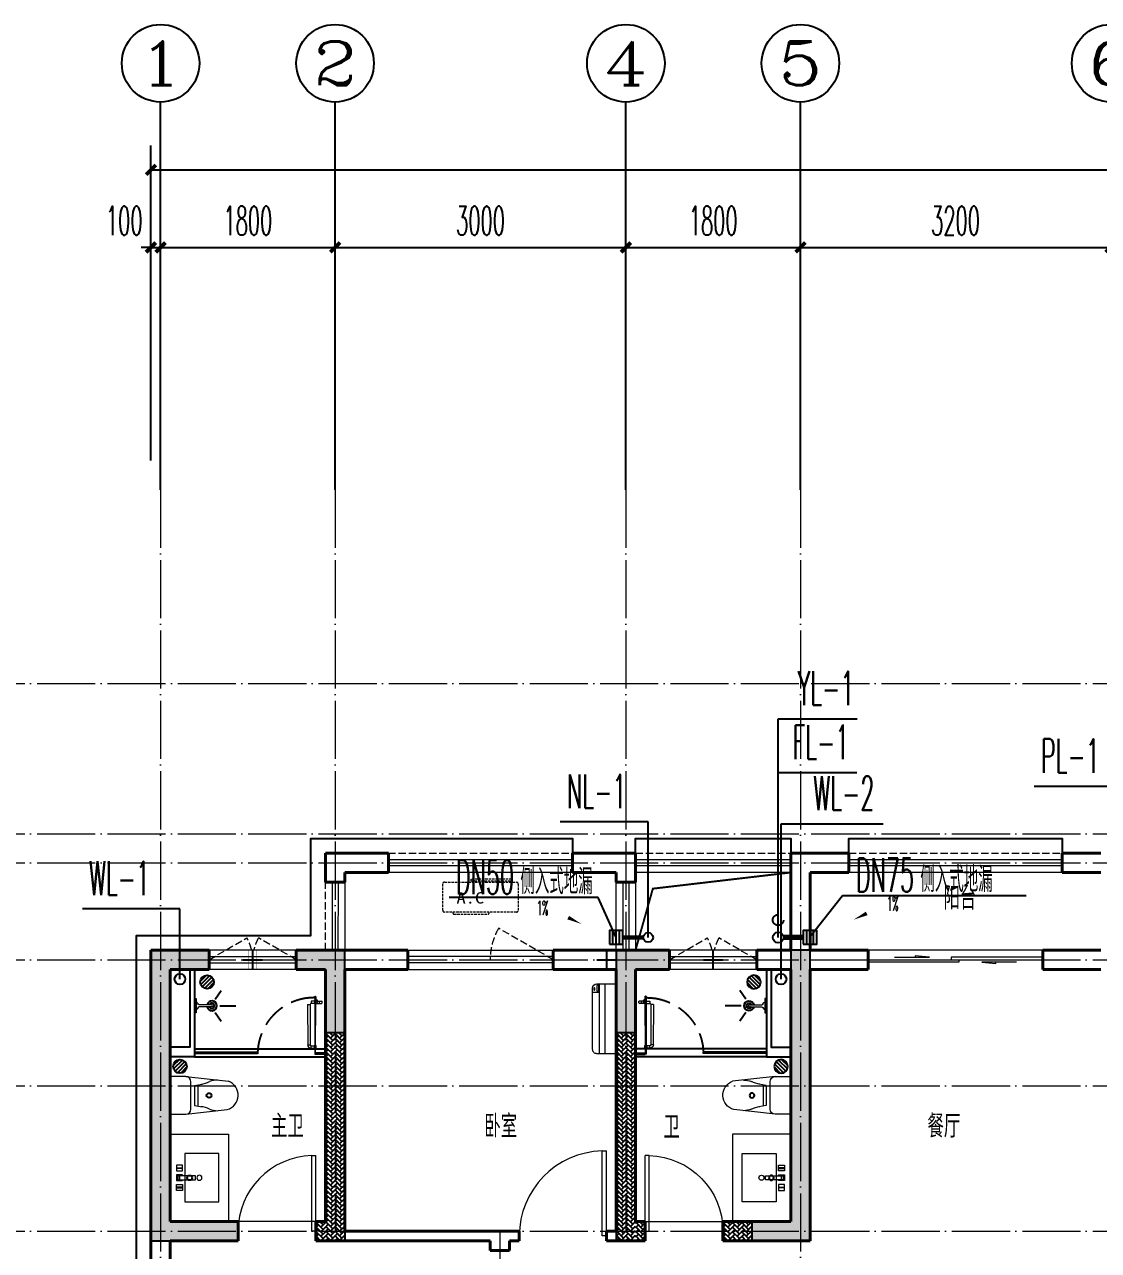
# Model space of a CAD drawing. Extents: x 27938 to 650306, y -92720 to 1524912.
# Drawn here: x 270713 to 281791, y 370524 to 383174 of the extents above; entities that cross this region are included whole.
import ezdxf
from ezdxf.enums import TextEntityAlignment as Align

# ---------------------------------------------------------------- set-up
doc = ezdxf.new("R2010")
doc.units = 0
doc.header["$LTSCALE"] = 1000
doc.header["$MEASUREMENT"] = 0
doc.linetypes.add('DASH', pattern=[0.35, 0.25, -0.1])
doc.linetypes.add('DOTE', pattern=[2.42, 2, -0.2, 0.02, -0.2])
for name, color, linetype in [('AXIS', 3, 'Continuous'), ('AXIS_TEXT', 4, 'Continuous'), ('COLUMN', 9, 'Continuous'), ('DIM_凝结', 3, 'Continuous'), ('DIM_废水', 3, 'Continuous'), ('DIM_污水', 3, 'Continuous'), ('DIM_雨水', 3, 'Continuous'), ('DIM_餐饮排水', 3, 'Continuous'), ('EQUIP_地漏', 7, 'Continuous'), ('EQUIP_污水', 7, 'Continuous'), ('IP-bath&kitchen-JOHNSON', 4, 'Continuous'), ('P-bath&kitchen-JOHNSON', 4, 'Continuous'), ('PIPE-凝结', 150, 'N'), ('PIPE-废水', 31, 'F'), ('PUB_TEXT', 4, 'Continuous'), ('TWT_LEAD', 3, 'Continuous'), ('VPIPE-凝结', 150, 'Continuous'), ('VPIPE-废水', 31, 'Continuous'), ('VPIPE-污水', 2, 'W'), ('VPIPE-雨水', 4, 'DASH'), ('保温', 6, 'Continuous'), ('机电标识类', 1, 'Continuous'), ('看线', 251, 'Continuous')]:
    doc.layers.add(name, color=color, linetype=linetype)
for name, color, linetype, lineweight in [('DOTE', 19, 'DOTE', 9), ('LVTRY', 1, 'Continuous', 13), ('PUB_HATCH', 8, 'Continuous', 9), ('WALL', 9, 'Continuous', 40), ('WINDOW', 8, 'Continuous', 15), ('平面-排水沟', 86, 'Continuous', 15), ('平面-栏杆', 135, 'Continuous', 15), ('平面-看线', 45, 'Continuous', 15), ('平面-空调室内机', 176, 'Continuous', 9), ('平面-空调预留孔', 173, 'Continuous', 15), ('空调', 76, 'Continuous', 13)]:
    doc.layers.add(name, color=color, linetype=linetype, lineweight=lineweight)
doc.styles.add('_TCH_AXIS', font='COMPLEX', dxfattribs={"bigfont": 'GBCBIG'})
doc.styles.add('_TCH_DIM', font='SIMPLEX.shx', dxfattribs={"width": 0.6, "oblique": 10, "bigfont": 'hztxt.shx'})
doc.styles.add('_TCH_DIM_T3', font='SIMPLEX.shx', dxfattribs={"width": 0.494118, "bigfont": 'GBCBIG.shx'})
doc.styles.add('_TWT_SERIAL', font='simplex.shx', dxfattribs={"width": 0.6, "oblique": 10, "height": 3, "bigfont": 'aadri.shx'})
doc.styles.add('COMPLEX', font='COMPLEX')
doc.styles.get("Standard").update_dxf_attribs({"font": 'gbenor.shx', "bigfont": 'gbcbig.shx'})
doc.styles.add('黑体', font='simhei.ttf')
doc.linetypes.add('F', pattern='A,3,-0.2,["F",Standard,S=0.25,R=0,X=-0.1,Y=-0.115],-0.2', length=3.4)
doc.linetypes.add('N', pattern='A,3,-0.2,["N",Standard,S=0.25,R=0,X=-0.1,Y=-0.115],-0.2', length=3.4)
doc.linetypes.add('W', pattern='A,3,-0.2,["W",Standard,S=0.25,R=0,X=-0.1,Y=-0.115],-0.2', length=3.4)
doc.dimstyles.new('_TCH_ARCH&&100', dxfattribs={"dimtxt": 297.5, "dimasz": 100, "dimexe": 250, "dimexo": 300, "dimgap": 126.25, "dimtad": 1, "dimdec": 0, "dimzin": 0, "dimdsep": 46, "dimtxsty": '_TCH_DIM_T3', "dimblk": 'ARCHTICK', "dimcen": 0.09, "dimclrt": 4, "dimazin": 2, "dimtfac": 1, "dimtdec": 0, "dimtix": 1, "dimtmove": 2, "dimatfit": 3, "dimfxl": 1, "dimtolj": 1, "dimtzin": 0, "dimarcsym": 0})

# ---------------------------------------------------------------- blocks, each defined once
blk = doc.blocks.new('rrrrrrrrrrrra')
at = {"color": 0}
for p, q in [((-112, 459), (-112, 324)), ((253, 484), (-87, 484)), ((278, 324), (278, 459)), ((-112, 324), (-64, -103)), ((-59, 271), (224, 271)), ((278, 324), (228, -116)), ((-21, 232), (-34, 154)), ((191, 200), (-26, 200)), ((186, 232), (-21, 232)), ((186, 232), (199, 154))]:
    blk.add_line(p, q, dxfattribs=at)
for centre, radius, start, end in [((-87, 459), 25, 90, 180), ((253, 459), 25, 0, 90), ((-59, 324), 53.3, 180, 270), ((224, 324), 53.3, 270, 0), ((-323, 210), 294, 333.5369, 351.4828), ((488, 210), 294, 188.5172, 206.4631), ((149, -3), 224, 158.5202, 180), ((16, -3), 224, 0, 21.4798), ((84, -64), 153, 195.0773, 340.1181)]:
    blk.add_arc(centre, radius, start, end, dxfattribs=at)
blk = doc.blocks.new('A$C1E0F638F')
at = {"color": 0}
for points in [[(500, 435), (500, 85), (0, 85), (0, 435)], [(270, 30), (230, 30), (230, 195), (270, 195)], [(120, 0), (180, 0), (180, 60), (120, 60)], [(147, 55), (153, 55), (153, 5), (147, 5)], [(230, 30), (270, 30), (270, 10), (230, 10)], [(380, 0), (320, 0), (320, 60), (380, 60)], [(353, 55), (347, 55), (347, 5), (353, 5)]]:
    blk.add_lwpolyline(points, close=True, dxfattribs=at)
blk.add_lwpolyline([(270, 60), (280, 60), (280, 0), (220, 0), (220, 60), (230, 60)], dxfattribs=at)
blk.add_circle((250, 236), 26, dxfattribs=at)
blk = doc.blocks.new('135')
blk.add_hatch(color=0).paths.add_polyline_path([(5, 2), (4, -1), (-5, 2), (-4, 5)])
at = {"color": 0}
for p, q in [((-6, 19), (-3, 19)), ((-3, 19), (-6, 19)), ((-6, 3), (5, -2)), ((-6, 3), (-5, 3)), ((-5, 11), (-5, 31)), ((5, 11), (-5, 11)), ((5, 10), (-5, 10)), ((-5, 3), (-4, 6)), ((-4, 6), (5, 2)), ((0, 0), (0, 39)), ((6, 19), (3, 19)), ((3, 19), (6, 19)), ((4, -1), (5, 2)), ((5, 11), (5, 32)), ((4, -1), (6, -2))]:
    blk.add_line(p, q, dxfattribs=at)
for centre, radius, start, end in [((6, 16), 13.5, 151.0147, 204.8403), ((13, 4), 20.5, 163.0924, 182.0012), ((-6, 4), 1, 184.2275, 248.4661), ((-5, 22), 0.5, 335.7643, 151.0147), ((4, 18), 9.42, 155.7643, 171.9773), ((9, 15), 14.6, 166.278, 198.0953), ((14, 4), 19.5, 163.7443, 182.5269), ((-5, 3), 0.5, 181.9385, 247.2597), ((5, 22), 0.5, 29.8425, 204.574), ((-6, 17), 11.7, 10.475, 24.574), ((-6, 15), 12.4, 338.6449, 16.0476), ((29, 7), 24, 172.9439, 199.2318), ((-6, 16), 13.4, 334.9111, 29.8425), ((26, 6), 20.6, 169.1454, 199.9526), ((6, -1), 1.17, 247.4597, 19.9526), ((6, -1), 0.5, 247.4597, 19.2318)]:
    blk.add_arc(centre, radius, start, end, dxfattribs=at)
blk.add_open_spline([(-5, 31), (-4, 31), (-2, 33), (1, 29), (3, 31), (5, 32)], degree=3, knots=[0, 0, 0, 0, 3.066329, 6.218313, 11.124135, 11.124135, 11.124135, 11.124135], dxfattribs=at)
blk = doc.blocks.new('SDFAWERAWER')
at = {"layer": 'LVTRY', "color": 0}
for p, q in [((593941, -1242210), (593784, -1242595)), ((593965, -1242220), (593807, -1242604)), ((593941, -1242210), (593965, -1242220)), ((593988, -1242191), (593978, -1242214)), ((594007, -1242226), (593978, -1242214)), ((594017, -1242203), (593988, -1242191)), ((594016, -1242220), (594027, -1242193)), ((594016, -1242220), (594022, -1242223)), ((594026, -1242204), (594018, -1242222)), ((594018, -1242222), (594021, -1242220)), ((594025, -1242211), (594021, -1242220)), ((594023, -1242221), (594022, -1242223)), ((594022, -1242223), (594024, -1242222)), ((594023, -1242211), (594030, -1242194)), ((594024, -1242221), (594024, -1242222)), ((594025, -1242211), (594031, -1242197)), ((594027, -1242193), (594033, -1242195)), ((594030, -1242194), (594031, -1242197)), ((594032, -1242197), (594033, -1242195)), ((594033, -1242195), (594034, -1242197)), ((594034, -1242198), (594034, -1242197)), ((594047, -1242201), (594036, -1242229)), ((594036, -1242229), (594039, -1242230)), ((594037, -1242211), (594088, -1242232)), ((594039, -1242230), (594045, -1242214)), ((594039, -1242230), (594042, -1242228)), ((594042, -1242228), (594051, -1242205)), ((594050, -1242202), (594043, -1242218)), ((594047, -1242201), (594050, -1242202)), ((594050, -1242202), (594051, -1242205)), ((594057, -1242246), (594067, -1242223)), ((594028, -1242234), (594078, -1242255)), ((593784, -1242595), (593807, -1242604)), ((593803, -1242641), (593813, -1242618)), ((593803, -1242641), (593833, -1242653)), ((593813, -1242618), (593842, -1242630)), ((593842, -1242630), (593833, -1242653)), ((593834, -1242656), (593833, -1242653)), ((593845, -1242629), (593834, -1242656)), ((593836, -1242657), (593834, -1242656)), ((593848, -1242630), (593836, -1242657)), ((593845, -1242629), (593842, -1242630)), ((593848, -1242630), (593845, -1242629)), ((593847, -1242662), (593858, -1242634)), ((593847, -1242662), (593850, -1242663)), ((593850, -1242663), (593861, -1242635)), ((593852, -1242662), (593862, -1242637)), ((593858, -1242634), (593861, -1242635)), ((593861, -1242635), (593862, -1242637))]:
    blk.add_line(p, q, dxfattribs=at)
blk.add_lwpolyline([(593823, -1242717), (594046, -1242174), (594037, -1242170), (593814, -1242713)], close=True, dxfattribs=at)
blk.add_arc((594075, -1242240), 15.3, 281.7932, 33.7019, dxfattribs=at)
for centre, major_axis, start_param, end_param in [((593974, -1242224), (3.93, 9.6), 0, 1.570796), ((593817, -1242608), (13.5, 33.1), 1.570796, 3.141593), ((593817, -1242608), (3.93, 9.6), 1.570796, 3.141593)]:
    blk.add_ellipse(centre, major_axis=major_axis, ratio=1, start_param=start_param, end_param=end_param, dxfattribs=at)
at = {"layer": 'P-bath&kitchen-JOHNSON', "color": 0, "linetype": 'DASH'}
blk.add_arc((593810, -1242714), 586, 67.5369, 157.1325, dxfattribs=at)
at = {"layer": 'LVTRY', "color": 8, "xscale": -1, "rotation": 157.7329157530927}
blk.add_blockref('135', (594045, -1242162), dxfattribs=at)
blk = doc.blocks.new('A$C5DCB2F21')
at = {"layer": 'IP-bath&kitchen-JOHNSON', "color": 0}
for p, q in [((-68, -213), (-158, -275)), ((68, -213), (158, -275)), ((0, -261), (0, -425))]:
    blk.add_line(p, q, dxfattribs=at)
for centre, major_axis, ratio, start_param, end_param in [((0, -179), (-51, 0), 0.990052, -1.36297, 4.504563), ((0, -178), (-26.8, 0), 0.994812, -1.167677, 4.309269)]:
    blk.add_ellipse(centre, major_axis=major_axis, ratio=ratio, start_param=start_param, end_param=end_param, dxfattribs=at)
at = {"layer": 'LVTRY', "color": 0}
for p, q in [((74, 0), (-74, 0)), ((-10, -174), (-10, -49)), ((11, -174), (11, -49))]:
    blk.add_line(p, q, dxfattribs=at)
blk.add_lwpolyline([(74, 0), (74, -16), (-74, -16), (-74, 0)], dxfattribs=at)
for points in [[(-26, -31, -0.364142), (-38, -16, -0.020495)], [(-10, -49, 0.214893), (-26, -31, 7.649644)], [(11, -49, -0.21439), (26, -31, -7.649644)], [(26, -31, 0.364142), (38, -16, 0.020495)]]:
    blk.add_lwpolyline(points, format="xyb", dxfattribs=at)
blk.add_arc((0, -174), 10.5, 180, 0, dxfattribs=at)
for centre, major_axis, ratio, start_param, end_param in [((0, -181), (53.6, 0), 0.987577, 1.76809, 7.656688), ((-12, -165), (0, 1.43), 0.85, -1.570796, 4.712389), ((-12, -189), (0, 1.43), 0.85, 4.712389, 10.995574), ((12, -165), (0, 1.43), 0.85, 4.712389, 10.995574), ((12, -189), (0, 1.43), 0.85, 4.712389, 10.995574)]:
    blk.add_ellipse(centre, major_axis=major_axis, ratio=ratio, start_param=start_param, end_param=end_param, dxfattribs=at)
blk = doc.blocks.new('GDGDRGDGRD')
at = {"layer": 'IP-bath&kitchen-JOHNSON', "color": 0}
for p, q in [((490533, 524228), (491883, 524228)), ((490533, 524193), (491183, 524193)), ((490533, 524183), (491183, 524183)), ((490533, 524148), (491883, 524148)), ((491183, 524183), (491183, 524193)), ((491883, 524183), (491783, 524183)), ((491783, 524173), (491783, 524183)), ((491883, 524173), (491783, 524173))]:
    blk.add_line(p, q, dxfattribs=at)
for points in [[(490533, 525048), (490533, 524148), (490283, 524148)], [(490483, 525048), (490483, 524248), (490283, 524248)]]:
    blk.add_lwpolyline(points, dxfattribs=at)
at = {"layer": 'LVTRY', "color": 0}
blk.add_lwpolyline([(490883, 522448), (490283, 522448), (490283, 523348), (490883, 523348)], close=True, dxfattribs=at)
at = {"layer": 'IP-bath&kitchen-JOHNSON', "color": 8}
for name, p, rotation in [('A$C5DCB2F21', (490533, 524673), 90.008488524447), ('SDFAWERAWER', (-528536, 1449334), 22.25976934310711)]:
    blk.add_blockref(name, p, dxfattribs=dict(at, rotation=rotation))
at = {"layer": 'LVTRY', "color": 8, "extrusion": (0, 0, -1), "xscale": -1, "zscale": -1, "rotation": 270}
blk.add_blockref('rrrrrrrrrrrra', (-490766, 523666), dxfattribs=at)
at = {"layer": 'LVTRY', "color": 8, "xscale": -1, "rotation": 270}
blk.add_blockref('A$C1E0F638F', (490347, 522649), dxfattribs=at)
blk = doc.blocks.new('FSFSFSFS')
at = {"layer": 'IP-bath&kitchen-JOHNSON', "color": 0}
for p, q in [((496432, 524228), (495082, 524228)), ((495082, 524183), (495182, 524183)), ((495082, 524173), (495182, 524173)), ((496432, 524148), (495082, 524148)), ((495182, 524173), (495182, 524183)), ((496432, 524193), (495782, 524193)), ((495782, 524183), (495782, 524193)), ((496432, 524183), (495782, 524183))]:
    blk.add_line(p, q, dxfattribs=at)
for points in [[(496432, 525048), (496432, 524148), (496682, 524148)], [(496482, 525048), (496482, 524248), (496682, 524248)]]:
    blk.add_lwpolyline(points, dxfattribs=at)
at = {"layer": 'LVTRY', "color": 0}
blk.add_lwpolyline([(496082, 522448), (496682, 522448), (496682, 523348), (496082, 523348)], close=True, dxfattribs=at)
at = {"layer": 'IP-bath&kitchen-JOHNSON', "color": 8, "xscale": -1}
for name, p, rotation in [('SDFAWERAWER', (1515501, 1449334), 337.7402306568929), ('A$C5DCB2F21', (496432, 524673), 269.991511475553)]:
    blk.add_blockref(name, p, dxfattribs=dict(at, rotation=rotation))
at = {"layer": 'LVTRY', "color": 8, "extrusion": (0, 0, -1), "zscale": -1, "rotation": 90.00000000000001}
blk.add_blockref('rrrrrrrrrrrra', (-496199, 523666), dxfattribs=at)
at = {"layer": 'LVTRY', "color": 8, "rotation": 90.00000000000001}
blk.add_blockref('A$C1E0F638F', (496617, 522649), dxfattribs=at)
blk = doc.blocks.new('A$C001338C2')
at = {"color": 0}
for p, q in [((0, 249), (0, 22)), ((845, 304), (55, 304)), ((109, 215), (109, 304)), ((900, 22), (900, 249)), ((22, 0), (878, 0))]:
    blk.add_line(p, q, dxfattribs=at)
at = {"color": 0, "lineweight": 5}
for p, q in [((900, 215), (0, 215)), ((900, 143), (0, 143))]:
    blk.add_line(p, q, dxfattribs=at)
at = {"color": 0}
for points in [[(89, 226), (22, 226, -0.414214), (17, 232), (17, 243, -0.414214), (22, 249), (89, 249, -0.414214), (95, 243), (95, 232, -0.414214)], [(73, 275), (57, 275, -0.414214), (51, 281), (51, 283, -0.414214), (57, 289), (73, 289, -0.414214), (79, 283), (79, 281, -0.414214)]]:
    blk.add_lwpolyline(points, format="xyb", close=True, dxfattribs=at)
for centre, radius, start, end in [((55, 249), 55, 90, 180), ((845, 249), 55, 360, 90), ((22, 22), 22, 180, 270), ((878, 22), 22, 270, 360)]:
    blk.add_arc(centre, radius, start, end, dxfattribs=at)
blk = doc.blocks.new('FGDGDRGSDGDG')
at = {"layer": 'DOTE', "linetype": 'DOTE', "ltscale": 0.3}
for p, q in [((490182, 529998), (490182, 513948)), ((491982, 529998), (491982, 522348)), ((494982, 529998), (494982, 522348)), ((496782, 529998), (496782, 513948)), ((488182, 527998), (546982, 527998)), ((488182, 526448), (546982, 526448)), ((488182, 526148), (546982, 526148)), ((488182, 525148), (546982, 525148)), ((488182, 523848), (546982, 523848)), ((488182, 522348), (546982, 522348)), ((493682, 522348), (493682, 513948))]:
    blk.add_line(p, q, dxfattribs=at)
blk = doc.blocks.new('dongkong')
at = {"color": 0}
blk.add_wipeout([(-603756, 210771), (-603756, 210571), (-603836, 210571), (-603836, 210771)], dxfattribs=at)
at = {"layer": '机电标识类', "color": 0, "linetype": 'DASH', "ltscale": 400}
for p, q in [((-603796, 210771), (-603796, 210571)), ((-603896, 210671), (-603696, 210671))]:
    blk.add_line(p, q, dxfattribs=at)
at = {"layer": '空调', "color": 0, "linetype": 'DASH', "const_width": 2}
blk.add_lwpolyline([(-603756, 210771), (-603756, 210571), (-603836, 210571), (-603836, 210771)], close=True, dxfattribs=at)
blk = doc.blocks.new('gdfgdgdgr')
at = {"layer": 'PUB_HATCH'}
for points in [[(477177, 529314), (477177, 526314), (478077, 526314), (478077, 526514), (477377, 526514), (477377, 529114), (477777, 529114), (477777, 529314)], [(478677, 529114), (478977, 529114), (478977, 528464), (479177, 528464), (479177, 529314), (478677, 529314)], [(482527, 529114), (482527, 529314), (481977, 529314), (481977, 528464), (482177, 528464), (482177, 529114)], [(483977, 529314), (483777, 529314), (483777, 529114), (483777, 529114), (483777, 526514), (483377, 526514), (483377, 526314), (483977, 526314)]]:
    blk.add_hatch(color=256, dxfattribs=at).paths.add_polyline_path(points)
at = {"layer": 'COLUMN', "color": 8}
for p, q in [((477177, 529314), (477177, 526314)), ((477777, 529314), (477177, 529314)), ((477777, 529114), (477777, 529314)), ((479177, 529314), (478677, 529314)), ((478677, 529314), (478677, 529114)), ((479177, 528464), (479177, 529314)), ((482527, 529314), (481977, 529314)), ((481977, 529314), (481977, 528464)), ((482527, 529114), (482527, 529314)), ((483977, 529314), (483777, 529314)), ((483777, 529314), (483777, 529114)), ((483977, 526314), (483977, 529314)), ((477377, 526514), (477377, 529114)), ((477377, 529114), (477777, 529114)), ((478677, 529114), (478977, 529114)), ((478977, 529114), (478977, 528464)), ((482177, 528464), (482177, 529114)), ((482177, 529114), (482527, 529114)), ((483777, 529114), (483777, 529114)), ((483777, 529114), (483777, 526514)), ((478977, 528464), (479177, 528464)), ((481977, 528464), (482177, 528464)), ((478077, 526514), (477377, 526514)), ((478077, 526314), (478077, 526514)), ((483777, 526514), (483377, 526514)), ((483377, 526514), (483377, 526314)), ((477177, 526314), (478077, 526314)), ((483377, 526314), (483977, 526314))]:
    blk.add_line(p, q, dxfattribs=at)
blk = doc.blocks.new('A$C263B1184')
at = {"layer": '保温', "linetype": 'ByBlock', "ltscale": 10}
h = blk.add_hatch(dxfattribs=at)
h.set_pattern_fill('AR-HBONE', color=251, scale=55)
h.set_pattern_definition([(45, (-1020960.394, -343310.663), (0, 47.4157523), [100.584, -33.528]), (135, (-1020936.686, -343286.955), (3e-15, 47.4157523), [100.584, -33.528])])
h.paths.add_polyline_path([(-11700, 6200), (-11700, 8350), (-11900, 8350), (-11900, 6200)])
h = blk.add_hatch(dxfattribs=at)
h.set_pattern_fill('AR-HBONE', color=251, scale=55)
h.set_pattern_definition([(45, (-1017960.394, -343310.663), (0, 47.4157523), [100.584, -33.528]), (135, (-1017936.686, -343286.955), (3e-15, 47.4157523), [100.584, -33.528])])
h.paths.add_polyline_path([(-8700, 6200), (-8700, 8350), (-8900, 8350), (-8900, 6200)])
h = blk.add_hatch(dxfattribs=at)
h.set_pattern_fill('AR-HBONE', color=251, scale=55)
h.set_pattern_definition([(45, (-1021060.394, -345260.66), (0, 47.4157523), [100.584, -33.528]), (135, (-1021036.686, -345236.954), (3e-15, 47.4157523), [100.584, -33.528])])
h.paths.add_polyline_path([(-11900, 6200), (-11900, 6400), (-12000, 6400), (-12000, 6200)])
h = blk.add_hatch(dxfattribs=at)
h.set_pattern_fill('AR-HBONE', color=251, scale=55)
h.set_pattern_definition([(45, (-1017760.394, -345260.66), (0, 47.4157523), [100.584, -33.528]), (135, (-1017736.686, -345236.954), (3e-15, 47.4157523), [100.584, -33.528])])
h.paths.add_polyline_path([(-8600, 6200), (-8600, 6400), (-8700, 6400), (-8700, 6200)])
h = blk.add_hatch(dxfattribs=at)
h.set_pattern_fill('AR-HBONE', color=251, scale=55)
h.set_pattern_definition([(45, (-1016860.394, -345260.66), (0, 47.4157523), [100.584, -33.528]), (135, (-1016836.686, -345236.954), (3e-15, 47.4157523), [100.584, -33.528])])
h.paths.add_polyline_path([(-7500, 6200), (-7500, 6400), (-7800, 6400), (-7800, 6200)])
at = {"layer": '保温', "color": 251, "linetype": 'ByBlock', "ltscale": 10}
for p, q in [((-11700, 6300), (-11700, 6200)), ((-8900, 6300), (-8900, 6200))]:
    blk.add_line(p, q, dxfattribs=at)
blk = doc.blocks.new('A$C12C278E8')
at = {"color": 8}
blk.add_wipeout([(-60, 0), (-60, -200), (-140, -200), (-140, 0)], dxfattribs=at)
at = {"layer": '机电标识类', "color": 8, "linetype": 'DASH', "ltscale": 400}
for p, q in [((-100, 0), (-100, -200)), ((-200, -100), (0, -100))]:
    blk.add_line(p, q, dxfattribs=at)
at = {"layer": '空调', "color": 8, "linetype": 'DASH', "const_width": 2}
blk.add_lwpolyline([(-60, 0), (-60, -200), (-140, -200), (-140, 0)], close=True, dxfattribs=at)
blk = doc.blocks.new('gsergvr')
at = {"layer": '平面-空调预留孔', "color": 0, "linetype": 'DASH', "ltscale": 0.1}
for p, q in [((34075, 17176), (34075, 17166)), ((34085, 17156), (34438, 17156)), ((34448, 17166), (34448, 17176))]:
    blk.add_line(p, q, dxfattribs=at)
blk.add_lwpolyline([(34729, 17176), (33989, 17176, -0.414214), (33969, 17196), (33969, 17466, -0.414214), (33989, 17486), (34729, 17486, -0.414214), (34749, 17466), (34749, 17196, -0.414214)], format="xyb", close=True, dxfattribs=at)
blk.add_lwpolyline([(34679, 17515), (34260, 17515), (34260, 17500), (34679, 17500)], close=True, dxfattribs=at)
for centre, start, end in [((34085, 17166), 180, 270), ((34438, 17166), 270, 0)]:
    blk.add_arc(centre, 10, start, end, dxfattribs=at)
at = {"layer": '平面-空调预留孔', "color": 0, "linetype": 'DASH', "ltscale": 0.1, "style": '黑体', "width": 1.2}
blk.add_text('A.C', height=117, dxfattribs=at).set_placement((34111, 17265))
blk = doc.blocks.new('rtyryrtyeeretee')
at = {"layer": '平面-空调预留孔', "color": 8}
blk.add_blockref('gsergvr', (635673, 326706), dxfattribs=at)
blk = doc.blocks.new('$TwtSys$00000137')
at = {"color": 7}
for p, q in [((-46.875, -93.75), (-46.875, 93.75)), ((0, -93.75), (0, 93.75)), ((46.875, -93.75), (46.875, 93.75))]:
    blk.add_line(p, q, dxfattribs=at)
blk.add_lwpolyline([(-93.75, -93.75), (93.75, -93.75), (93.75, 93.75), (-93.75, 93.75)], close=True, dxfattribs=at)
blk = doc.blocks.new('_ArchTick')
at = {"color": 0, "linetype": 'ByBlock', "const_width": 0.4}
blk.add_lwpolyline([(-0.5, -0.5), (0.5, 0.5)], dxfattribs=at)
blk = doc.blocks.new('*D1160')
at = {"layer": 'AXIS', "color": 0, "lineweight": -2}
for p, q in [((272017, 378674), (272017, 381124)), ((272117, 378674), (272117, 381124)), ((272017, 380874), (271917, 380874)), ((272017, 380874), (272117, 380874)), ((272117, 380874), (272217, 380874))]:
    blk.add_line(p, q, dxfattribs=at)
at = {"layer": 'Defpoints', "color": 0}
for p in [(272117, 380874), (272017, 378374), (272117, 378374)]:
    blk.add_point(p, dxfattribs=at)
at = {"layer": 'AXIS', "color": 0, "lineweight": -2, "xscale": 100, "yscale": 100, "zscale": 100}
blk.add_blockref('_ArchTick', (272017, 380874), dxfattribs=at)
at = {"layer": 'AXIS', "color": 0, "lineweight": -2, "xscale": 100, "yscale": 100, "zscale": 100, "rotation": 180}
blk.add_blockref('_ArchTick', (272117, 380874), dxfattribs=at)
at = {"layer": 'AXIS', "color": 4, "insert": (271742, 381149), "char_height": 297.5, "attachment_point": 5, "style": '_TCH_DIM_T3'}
blk.add_mtext('\\A1;100', dxfattribs=at)
blk = doc.blocks.new('*D1161')
at = {"layer": 'AXIS', "color": 0, "lineweight": -2}
for p, q in [((272117, 378674), (272117, 381124)), ((273917, 378674), (273917, 381124)), ((272117, 380874), (273917, 380874))]:
    blk.add_line(p, q, dxfattribs=at)
at = {"layer": 'Defpoints', "color": 0}
for p in [(273917, 380874), (272117, 378374), (273917, 378374)]:
    blk.add_point(p, dxfattribs=at)
at = {"layer": 'AXIS', "color": 0, "lineweight": -2, "xscale": 100, "yscale": 100, "zscale": 100, "rotation": 180}
blk.add_blockref('_ArchTick', (272117, 380874), dxfattribs=at)
at = {"layer": 'AXIS', "color": 0, "lineweight": -2, "xscale": 100, "yscale": 100, "zscale": 100}
blk.add_blockref('_ArchTick', (273917, 380874), dxfattribs=at)
at = {"layer": 'AXIS', "color": 4, "insert": (273017, 381149), "char_height": 297.5, "attachment_point": 5, "style": '_TCH_DIM_T3'}
blk.add_mtext('\\A1;1800', dxfattribs=at)
blk = doc.blocks.new('*D1162')
at = {"layer": 'AXIS', "color": 0, "lineweight": -2}
for p, q in [((273917, 378674), (273917, 381124)), ((276917, 378674), (276917, 381124)), ((273917, 380874), (276917, 380874))]:
    blk.add_line(p, q, dxfattribs=at)
at = {"layer": 'Defpoints', "color": 0}
for p in [(276917, 380874), (273917, 378374), (276917, 378374)]:
    blk.add_point(p, dxfattribs=at)
at = {"layer": 'AXIS', "color": 0, "lineweight": -2, "xscale": 100, "yscale": 100, "zscale": 100, "rotation": 180}
blk.add_blockref('_ArchTick', (273917, 380874), dxfattribs=at)
at = {"layer": 'AXIS', "color": 0, "lineweight": -2, "xscale": 100, "yscale": 100, "zscale": 100}
blk.add_blockref('_ArchTick', (276917, 380874), dxfattribs=at)
at = {"layer": 'AXIS', "color": 4, "insert": (275417, 381149), "char_height": 297.5, "attachment_point": 5, "style": '_TCH_DIM_T3'}
blk.add_mtext('\\A1;3000', dxfattribs=at)
blk = doc.blocks.new('*D1163')
at = {"layer": 'AXIS', "color": 0, "lineweight": -2}
for p, q in [((276917, 378674), (276917, 381124)), ((278717, 378674), (278717, 381124)), ((276917, 380874), (278717, 380874))]:
    blk.add_line(p, q, dxfattribs=at)
at = {"layer": 'Defpoints', "color": 0}
for p in [(278717, 380874), (276917, 378374), (278717, 378374)]:
    blk.add_point(p, dxfattribs=at)
at = {"layer": 'AXIS', "color": 0, "lineweight": -2, "xscale": 100, "yscale": 100, "zscale": 100, "rotation": 180}
blk.add_blockref('_ArchTick', (276917, 380874), dxfattribs=at)
at = {"layer": 'AXIS', "color": 0, "lineweight": -2, "xscale": 100, "yscale": 100, "zscale": 100}
blk.add_blockref('_ArchTick', (278717, 380874), dxfattribs=at)
at = {"layer": 'AXIS', "color": 4, "insert": (277817, 381149), "char_height": 297.5, "attachment_point": 5, "style": '_TCH_DIM_T3'}
blk.add_mtext('\\A1;1800', dxfattribs=at)
blk = doc.blocks.new('*D1164')
at = {"layer": 'AXIS', "color": 0, "lineweight": -2}
for p, q in [((278717, 378674), (278717, 381124)), ((281917, 378674), (281917, 381124)), ((278717, 380874), (281917, 380874))]:
    blk.add_line(p, q, dxfattribs=at)
at = {"layer": 'Defpoints', "color": 0}
for p in [(281917, 380874), (278717, 378374), (281917, 378374)]:
    blk.add_point(p, dxfattribs=at)
at = {"layer": 'AXIS', "color": 0, "lineweight": -2, "xscale": 100, "yscale": 100, "zscale": 100, "rotation": 180}
blk.add_blockref('_ArchTick', (278717, 380874), dxfattribs=at)
at = {"layer": 'AXIS', "color": 0, "lineweight": -2, "xscale": 100, "yscale": 100, "zscale": 100}
blk.add_blockref('_ArchTick', (281917, 380874), dxfattribs=at)
at = {"layer": 'AXIS', "color": 4, "insert": (280317, 381149), "char_height": 297.5, "attachment_point": 5, "style": '_TCH_DIM_T3'}
blk.add_mtext('\\A1;3200', dxfattribs=at)
blk = doc.blocks.new('*D1172')
at = {"layer": 'AXIS', "color": 0, "lineweight": -2}
for p, q in [((272017, 378674), (272017, 381924)), ((327017, 378674), (327017, 381924)), ((272017, 381674), (327017, 381674))]:
    blk.add_line(p, q, dxfattribs=at)
at = {"layer": 'Defpoints', "color": 0}
for p in [(327017, 381674), (272017, 378374), (327017, 378374)]:
    blk.add_point(p, dxfattribs=at)
at = {"layer": 'AXIS', "color": 0, "lineweight": -2, "xscale": 100, "yscale": 100, "zscale": 100, "rotation": 180}
blk.add_blockref('_ArchTick', (272017, 381674), dxfattribs=at)
at = {"layer": 'AXIS', "color": 0, "lineweight": -2, "xscale": 100, "yscale": 100, "zscale": 100}
blk.add_blockref('_ArchTick', (327017, 381674), dxfattribs=at)
at = {"layer": 'AXIS', "color": 4, "insert": (299517, 381949), "char_height": 297.5, "attachment_point": 5, "style": '_TCH_DIM_T3'}
blk.add_mtext('\\A1;55000', dxfattribs=at)
blk = doc.blocks.new('$WINLIB2D$00000001')
at = {"color": 0}
for points in [[(-0.5, 0.5), (-0.5, -0.5)], [(-0.5, 0.5), (0.5, 0.5)], [(0.5, -0.5), (0.5, 0.5)], [(0.5, 0.1667), (-0.5, 0.1667)], [(0.5, -0.1667), (-0.5, -0.1667)], [(-0.5, -0.5), (0.5, -0.5)]]:
    blk.add_lwpolyline(points, dxfattribs=at)
blk = doc.blocks.new('$DorLib2D$00000001')
for p, q in [((0.45, 0.975), (0.5, 0.975)), ((0.45, 0), (0.45, 0.975)), ((0.5, 0), (0.5, 0.975)), ((0.5, 0), (0.45, 0))]:
    blk.add_line(p, q)
at = {"lineweight": 13}
blk.add_arc((0.475, 0), 0.975, 91.4693, 180, dxfattribs=at)
blk = doc.blocks.new('$DorLib2D$00000131')
at = {"color": 0, "linetype": 'Continuous'}
for p, q in [((0.15, 0.125), (0.2319, 0.1973)), ((0.2319, 0.1973), (0.2319, 0.125)), ((-0.5, 0.125), (-0.5, 0)), ((0.0192, 0.125), (-0.5, 0.125)), ((0.0192, 0), (0.0192, 0.125)), ((0.35, 0.125), (0.15, 0.125)), ((-0.5, 0), (0.0192, 0)), ((-0.024, 0), (0.5, 0)), ((-0.024, -0.125), (-0.024, 0)), ((0.5, 0), (0.5, -0.125)), ((-0.35, -0.125), (-0.15, -0.125)), ((-0.2319, -0.1973), (-0.2319, -0.125)), ((-0.15, -0.125), (-0.2319, -0.1973)), ((0.5, -0.125), (-0.024, -0.125))]:
    blk.add_line(p, q, dxfattribs=at)
blk = doc.blocks.new('_AXISO')
blk.add_circle((0, 0), 0.5)
at = {"layer": 'AXIS_TEXT', "style": 'COMPLEX', "width": 1.041667}
blk.add_attdef('A', text='', height=0.56, dxfattribs=at).set_placement((-0.25, -0.28), (0.25, -0.28), align=Align.FIT)
blk = doc.blocks.new('$TwtSys$00000141')
for p, q in [((-141, 12), (-15, 138)), ((-141, 12), (-15, 138)), ((-131, -53), (53, 131)), ((-131, -53), (53, 131)), ((-100, -100), (100, 100)), ((-100, -100), (100, 100)), ((-49, -131), (131, 49)), ((-49, -131), (131, 49)), ((17, -138), (138, -17)), ((17, -138), (138, -17))]:
    blk.add_line(p, q)
blk.add_circle((0, 0), 141)
blk.add_circle((0, 0), 141)
blk = doc.blocks.new('$TwtSys$00000147')
blk.add_circle((0, 0, 0), 25)

msp = doc.modelspace()

# ---------------------------------------------------------------- linework, layer by layer
at = {"layer": 'AXIS'}
for p, q in [((272116.6, 378373.7), (272116.6, 382373.7)), ((273916.6, 378373.7), (273916.6, 382373.7)), ((276916.6, 378373.7), (276916.6, 382373.7)), ((278716.6, 378373.7), (278716.6, 382373.7))]:
    msp.add_line(p, q, dxfattribs=at)
at = {"layer": 'DIM_凝结'}
for p, q in [((277146.3, 374946.3), (276239.4, 374946.3)), ((277146.3, 373753.7), (277146.3, 374946.3))]:
    msp.add_line(p, q, dxfattribs=at)
at = {"layer": 'DIM_废水'}
for p, q in [((278486.6, 373753.7), (278486.6, 375455)), ((278486.6, 375455), (279297.3, 375455))]:
    msp.add_line(p, q, dxfattribs=at)
at = {"layer": 'DIM_污水'}
for p, q in [((278516.6, 374927.7), (279571.8, 374927.7)), ((272316.6, 374050.7), (271309.7, 374050.7)), ((272316.6, 373323.7), (272316.6, 374050.7))]:
    msp.add_line(p, q, dxfattribs=at)
at = {"layer": 'DIM_雨水'}
for p, q in [((278486.6, 373933.7), (278486.6, 376010.3)), ((278486.6, 376010.3), (279303.3, 376010.3))]:
    msp.add_line(p, q, dxfattribs=at)
at = {"layer": 'DIM_餐饮排水'}
msp.add_line((282116.6, 375312.9), (281128.9, 375312.9), dxfattribs=at)
at = {"layer": 'PIPE-凝结', "const_width": 45}
msp.add_lwpolyline([(277096.3, 373753.7), (276886.3, 373753.7)], dxfattribs=at)
at = {"layer": 'PIPE-废水', "const_width": 55}
msp.add_lwpolyline([(278541.6, 373753.7), (278746.3, 373753.7)], dxfattribs=at)
at = {"layer": 'TWT_LEAD'}
for p, q in [((278816.6, 373763.2), (279152, 374187.7)), ((279152, 374187.7), (281045.2, 374187.7)), ((276630, 374165), (275094.2, 374165)), ((276816.3, 373753.8), (276630, 374165))]:
    msp.add_line(p, q, dxfattribs=at)
at = {"layer": 'VPIPE-凝结'}
msp.add_circle((277146.3, 373753.7), 50, dxfattribs=at)
at = {"layer": 'VPIPE-废水'}
msp.add_circle((278486.6, 373753.7), 55, dxfattribs=at)
at = {"layer": 'VPIPE-污水'}
msp.add_circle((272316.6, 373323.7), 55, dxfattribs=at)
at = {"layer": 'VPIPE-雨水'}
msp.add_circle((278486.6, 373933.7), 55, dxfattribs=at)
at = {"layer": 'WALL', "color": 8}
for p, q in [((273816.6, 374623.7), (273816.6, 374323.7)), ((274466.5, 374623.7), (273816.6, 374623.7)), ((274466.5, 374423.7), (274466.5, 374623.7)), ((277016.6, 374623.7), (276366.5, 374623.7)), ((276366.5, 374423.7), (276366.5, 374623.7)), ((277016.6, 374623.7), (277016.6, 374323.7)), ((279216.6, 374623.7), (278616.6, 374623.7)), ((279216.6, 374423.7), (279216.6, 374623.7)), ((281816.6, 374623.7), (281416.6, 374623.7)), ((281416.6, 374423.7), (281416.6, 374623.7)), ((274016.6, 374323.7), (273816.6, 374323.7)), ((274016.6, 374423.7), (274016.6, 374323.7)), ((274466.5, 374423.7), (274016.6, 374423.7)), ((276816.6, 374423.7), (276366.5, 374423.7)), ((276816.6, 374423.7), (276816.6, 374323.7)), ((277016.6, 374323.7), (276816.6, 374323.7)), ((279216.6, 374423.7), (278816.6, 374423.7)), ((281816.6, 374423.7), (281416.6, 374423.7)), ((272016.6, 373623.7), (272016.6, 370723.7)), ((272616.6, 373623.7), (272016.6, 373623.7)), ((272616.6, 373423.7), (272616.6, 373623.7)), ((273916.6, 373623.7), (273516.6, 373623.7)), ((273516.6, 373623.7), (273516.6, 373423.7)), ((274666.5, 373623.7), (273916.6, 373623.7)), ((274666.5, 373423.7), (274666.5, 373623.7)), ((276166.5, 373623.7), (276166.5, 373423.7)), ((272216.6, 373423.7), (272216.6, 370823.7)), ((272216.6, 373423.7), (272616.6, 373423.7)), ((273516.6, 373423.7), (273816.6, 373423.7)), ((273816.6, 373423.7), (273816.6, 370823.7)), ((274016.6, 373423.7), (274666.5, 373423.7)), ((274016.6, 373423.7), (274016.6, 370723.7)), ((272916.6, 370823.7), (272216.6, 370823.7)), ((272916.6, 370623.7), (272916.6, 370823.7)), ((273816.6, 370823.7), (273716.6, 370823.7)), ((273716.6, 370823.7), (273716.6, 370623.7)), ((277116.6, 370823.7), (277016.6, 370823.7)), ((277116.6, 370623.7), (277116.6, 370823.7)), ((278616.6, 370823.7), (277916.6, 370823.7)), ((277916.6, 370823.7), (277916.6, 370623.7)), ((272016.6, 370723.7), (272016.6, 365423.7)), ((275616.6, 370723.7), (274016.6, 370723.7)), ((275816.6, 370723.7), (275616.6, 370723.7)), ((275816.6, 370623.7), (275816.6, 370723.7)), ((276816.6, 370723.7), (276716.6, 370723.7)), ((276716.6, 370723.7), (276716.6, 370623.7)), ((272216.6, 370623.7), (272216.6, 365623.7)), ((272216.6, 370623.7), (272916.6, 370623.7)), ((273716.6, 370623.7), (273916.6, 370623.7)), ((275516.6, 370623.7), (273916.6, 370623.7)), ((275516.6, 370623.7), (275516.6, 370523.7)), ((275516.6, 370523.7), (275716.6, 370523.7)), ((275716.6, 370623.7), (275816.6, 370623.7)), ((275716.6, 370523.7), (275716.6, 370623.7)), ((276716.6, 370623.7), (276916.6, 370623.7)), ((276916.6, 370623.7), (277116.6, 370623.7)), ((277916.6, 370623.7), (278816.6, 370623.7))]:
    msp.add_line(p, q, dxfattribs=at)
at = {"layer": 'WINDOW'}
for p, q in [((273716.6, 370823.7), (272916.6, 370823.7)), ((277116.6, 370823.7), (277916.6, 370823.7))]:
    msp.add_line(p, q, dxfattribs=at)
at = {"layer": 'WINDOW', "color": 8, "linetype": 'DASH', "ltscale": 0.3}
for points in [[(276166.5, 373523.7), (275603.4, 373848.4, 0.1314846), (275516.5, 373523.7)], [(272616.6, 373523.7), (273006.3, 373748.7, -0.1316053), (273066.6, 373523.7)], [(273516.6, 373523.7), (273126.8, 373748.7, 0.1316053), (273066.6, 373523.7)], [(277366.6, 373523.7), (277756.3, 373748.7, -0.1316053), (277816.6, 373523.7)], [(278266.6, 373523.7), (277876.8, 373748.7, 0.1316053), (277816.6, 373523.7)]]:
    msp.add_lwpolyline(points, format="xyb", dxfattribs=at)
at = {"layer": '平面-排水沟', "color": 8}
for points in [[(279551.1, 374073.4, 0, 0, 0), (279265, 373936.6, 0, 40, 0), (279400.3, 374001.3, 0, 0, 0)], [(276170.4, 374030.5, 0, 0, 0), (276456.5, 373893.7, 0, 40, 0), (276321.2, 373958.4, 0, 0, 0)]]:
    msp.add_lwpolyline(points, format="xyseb", dxfattribs=at)
at = {"layer": '平面-栏杆', "color": 8}
for points in [[(276366.5, 374553.7), (274466.5, 374554)], [(276366.5, 374493.7), (274466.5, 374494)], [(278616.6, 374553.7), (277016.6, 374554)], [(278616.6, 374493.7), (277016.6, 374494)], [(281416.6, 374553.7), (279216.6, 374554)], [(281416.6, 374493.7), (279216.6, 374494)], [(273886.9, 374323.7), (273886.6, 373623.7)], [(273946.9, 374323.7), (273946.6, 373623.7)], [(276886.6, 374323.7), (276886.3, 373623.7)], [(276946.6, 374323.7), (276946.3, 373623.7)]]:
    msp.add_lwpolyline(points, dxfattribs=at)
at = {"layer": '平面-看线', "color": 8, "linetype": 'DASH', "ltscale": 0.3}
for p, q in [((274466.5, 374624), (276366.5, 374623.7)), ((277016.6, 374624), (278616.6, 374623.7)), ((279216.6, 374624), (281416.6, 374623.7)), ((273816.6, 373623.7), (273816.9, 374323.7))]:
    msp.add_line(p, q, dxfattribs=at)
at = {"layer": '平面-看线', "color": 8}
msp.add_line((276816.3, 373623.7), (276816.6, 374323.7), dxfattribs=at)
for points in [[(274016.9, 374323.7), (274016.6, 373623.7)], [(276366.5, 374423.7), (274466.5, 374424)], [(277016.6, 374323.7), (277016.3, 373623.7)], [(278616.6, 374423.7), (277016.6, 374424)], [(281416.6, 374423.7), (279216.6, 374424)]]:
    msp.add_lwpolyline(points, dxfattribs=at)
at = {"layer": '看线', "color": 8, "ltscale": 0.5}
for points in [[(277016.6, 374623.7), (277016.6, 374773.7), (278616.6, 374773.7), (278616.6, 374623.7)], [(279216.6, 374623.7), (279216.6, 374773.7), (281416.6, 374773.7), (281416.6, 374623.7)]]:
    msp.add_lwpolyline(points, dxfattribs=at)

# ---------------------------------------------------------------- block references
msp.add_blockref('FGDGDRGSDGDG', (-218065.9, -151624.7))
at = {"color": 8}
for name, p in [('rtyryrtyeeretee', (-394615.5, 30132.7)), ('GDGDRGDGRD', (-218065.9, -151624.7)), ('FSFSFSFS', (-218065.9, -151624.7))]:
    msp.add_blockref(name, p, dxfattribs=at)
at = {"layer": 'AXIS'}
ref = msp.add_blockref('_AXISO', (272116.6, 382773.7), dxfattribs=dict(at, xscale=800, yscale=800, zscale=800))
ref.add_attrib('A', '1', dxfattribs={"layer": 'AXIS_TEXT', "height": 452.5, "style": '_TCH_AXIS', "width": 2.333333}).set_placement((271890.3, 382547.5), (272342.9, 382547.5), align=Align.FIT)
ref = msp.add_blockref('_AXISO', (273916.6, 382773.7), dxfattribs=dict(at, xscale=800, yscale=800, zscale=800))
ref.add_attrib('A', '2', dxfattribs={"layer": 'AXIS_TEXT', "height": 452.5, "style": '_TCH_AXIS', "width": 1.5}).set_placement((273690.3, 382547.5), (274142.9, 382547.5), align=Align.FIT)
ref = msp.add_blockref('_AXISO', (276916.6, 382773.7), dxfattribs=dict(at, xscale=800, yscale=800, zscale=800))
ref.add_attrib('A', '4', dxfattribs={"layer": 'AXIS_TEXT', "height": 452.5, "style": '_TCH_AXIS', "width": 1.3125}).set_placement((276690.3, 382547.5), (277142.9, 382547.5), align=Align.FIT)
ref = msp.add_blockref('_AXISO', (278716.6, 382773.7), dxfattribs=dict(at, xscale=800, yscale=800, zscale=800))
ref.add_attrib('A', '5', dxfattribs={"layer": 'AXIS_TEXT', "height": 452.5, "style": '_TCH_AXIS', "width": 1.5}).set_placement((278490.3, 382547.5), (278942.9, 382547.5), align=Align.FIT)
ref = msp.add_blockref('_AXISO', (281916.6, 382773.7), dxfattribs=dict(at, xscale=800, yscale=800, zscale=800))
ref.add_attrib('A', '6', dxfattribs={"layer": 'AXIS_TEXT', "height": 452.5, "style": '_TCH_AXIS', "width": 1.5}).set_placement((281690.3, 382547.5), (282142.9, 382547.5), align=Align.FIT)
at = {"layer": 'EQUIP_地漏', "xscale": 0.5, "yscale": 0.5, "zscale": 0.5, "rotation": 180}
for p in [(272596.7, 373293.7), (272316.6, 372423.4)]:
    msp.add_blockref('$TwtSys$00000141', p, dxfattribs=at)
at = {"layer": 'EQUIP_地漏', "xscale": 0.5, "yscale": -0.5, "zscale": 0.5}
msp.add_blockref('$TwtSys$00000141', (278516.6, 372423.4), dxfattribs=at)
at = {"layer": 'EQUIP_污水'}
for p in [(272616.7, 372123.6), (272416.7, 371273.7)]:
    msp.add_blockref('$TwtSys$00000147', p, dxfattribs=at)
at = {"layer": 'EQUIP_污水', "yscale": -1, "rotation": 180}
for p in [(278216.5, 372123.6), (278416.5, 371273.7)]:
    msp.add_blockref('$TwtSys$00000147', p, dxfattribs=at)
at = {"layer": 'WINDOW'}
for name, p, xscale, yscale, zscale, rotation in [('$WINLIB2D$00000001', (275416.5, 373523.7), -1500, 200, -1500, 180), ('$DorLib2D$00000001', (276266.6, 370673.7), -900, -900, -900, 180), ('$DorLib2D$00000001', (273316.6, 370723.7), -800, -800, -800, 180), ('$DorLib2D$00000001', (277516.6, 370723.7), -800, 800, -800, 1.247309936305199e-08)]:
    msp.add_blockref(name, p, dxfattribs=dict(at, xscale=xscale, yscale=yscale, zscale=zscale, rotation=rotation))
at = {"layer": '平面-空调预留孔', "color": 8, "xscale": -0.8000000000465648, "yscale": 0.8000000000465648, "zscale": 0.8000000000465646, "rotation": 89.99999976656984}
msp.add_blockref('A$C001338C2', (276816.5, 373274), dxfattribs=at)

# ---------------------------------------------------------------- texts
at = {"layer": 'DIM_凝结', "color": 7, "style": '_TWT_SERIAL', "width": 0.48}
msp.add_text('NL-1', height=350, dxfattribs=at).set_placement((276309.4, 375086.3))
at = {"layer": 'DIM_废水', "color": 7, "style": '_TWT_SERIAL', "width": 0.48}
msp.add_text('FL-1', height=350, dxfattribs=at).set_placement((278637.5, 375595))
at = {"layer": 'DIM_污水', "color": 7, "style": '_TWT_SERIAL', "width": 0.48}
for s, p in [('WL-2', (278851.9, 375067.7)), ('WL-1', (271379.7, 374190.7))]:
    msp.add_text(s, height=350, dxfattribs=at).set_placement(p)
at = {"layer": 'DIM_雨水', "color": 7, "style": '_TWT_SERIAL', "width": 0.48}
msp.add_text('YL-1', height=350, dxfattribs=at).set_placement((278689.3, 376150.3))
at = {"layer": 'DIM_餐饮排水', "color": 7, "style": '_TWT_SERIAL', "width": 0.48}
msp.add_text('PL-1', height=350, dxfattribs=at).set_placement((281198.9, 375452.9))
at = {"layer": 'PUB_TEXT', "color": 8}
for s, height, p in [('阳台', 236.31, (280192.2, 374041)), ('主卫', 236.31, (273255.2, 371688)), ('卧室', 236.31, (275455.2, 371688)), ('卫', 236.3, (277303, 371679)), ('餐厅', 236.31, (280026.5, 371688))]:
    msp.add_text(s, height=height, dxfattribs=at).set_placement(p)
at = {"layer": 'TWT_LEAD', "color": 7, "style": '_TWT_SERIAL'}
for s, height, width, p in [('DN75', 350, 0.48, (279290, 374222.7)), ('DN50', 350, 0.48, (275164.2, 374200)), ('侧入式地漏', 261.81, 0.6, (275828.2, 374200)), ('侧入式地漏', 261.81, 0.6, (279954, 374222.7))]:
    msp.add_text(s, height=height, dxfattribs=dict(at, width=width)).set_placement(p)
at = {"layer": '平面-排水沟', "color": 8, "style": '_TCH_DIM', "width": 0.423529}
for p in [(275998.5, 373984.3), (279609.8, 374027.1)]:
    msp.add_text('1%', height=148.75, dxfattribs=at).set_placement(p)

# ---------------------------------------------------------------- dimensions: what is measured, and where the dimension line sits
at = {"layer": 'AXIS'}
for p1, p2, distance, picture, middle in [((272016.6, 378373.7), (327016.6, 378373.7), 3300, '*D1172', (299516.6, 381948.7)), ((272116.6, 378373.7), (273916.6, 378373.7), 2500, '*D1161', (273016.6, 381148.7)), ((273916.6, 378373.7), (276916.6, 378373.7), 2500, '*D1162', (275416.6, 381148.7)), ((276916.6, 378373.7), (278716.6, 378373.7), 2500, '*D1163', (277816.6, 381148.7)), ((278716.6, 378373.7), (281916.6, 378373.7), 2500, '*D1164', (280316.6, 381148.7))]:
    dim = msp.add_aligned_dim(p1=p1, p2=p2, distance=distance, dimstyle='_TCH_ARCH&&100', dxfattribs=at)
    dim.commit()
    dim.dimension.update_dxf_attribs({"geometry": picture, "text_midpoint": middle})
dim = msp.add_linear_dim(base=(272116.6, 380873.7), p1=(272016.6, 378373.7), p2=(272116.6, 378373.7), angle=0, dimstyle='_TCH_ARCH&&100', dxfattribs=at)
dim.commit()
dim.dimension.update_dxf_attribs({"geometry": '*D1160', "text_midpoint": (271741.6, 381148.7), "dimtype": 129})

# ---------------------------------------------------------------- next in the draw order: block references
at = {"layer": '平面-空调室内机', "color": 8, "ltscale": 0.3, "xscale": -1, "rotation": 180}
for p in [(876862.6, 584194.7), (881612.6, 584194.5)]:
    msp.add_blockref('dongkong', p, dxfattribs=at)

# ---------------------------------------------------------------- next in the draw order: linework, layer by layer
at = {"layer": '看线', "color": 8}
msp.add_lwpolyline([(274666.6, 365273.7), (271866.6, 365273.7), (271866.6, 373773.7), (273666.6, 373773.7), (273666.6, 374773.7), (276366.5, 374774.9), (276366.5, 374623.7)], dxfattribs=at)

# ---------------------------------------------------------------- next in the draw order: block references
at = {"color": 8}
for name, p in [('gdfgdgdgr', (-205160.8, -155690.1)), ('A$C263B1184', (285716.6, 364423.7))]:
    msp.add_blockref(name, p, dxfattribs=at)
at = {"layer": 'WINDOW', "xscale": 900, "yscale": 200, "zscale": 900, "rotation": 180}
msp.add_blockref('$WINLIB2D$00000001', (273066.6, 373523.7), dxfattribs=at)

# ---------------------------------------------------------------- next in the draw order: block references
at = {"color": 8}
msp.add_blockref('A$C12C278E8', (276816.3, 373623.7), dxfattribs=at)

# ---------------------------------------------------------------- next in the draw order: linework, layer by layer
at = {"color": 8, "const_width": 20}
msp.add_lwpolyline([(277016.3, 373623.7), (277194.5, 374257.1), (278616.6, 374423.7)], dxfattribs=at)
at = {"layer": 'DIM_污水'}
msp.add_line((278516.6, 373323.7), (278516.6, 374927.7), dxfattribs=at)
at = {"layer": 'VPIPE-污水'}
msp.add_circle((278516.6, 373323.7), 55, dxfattribs=at)
at = {"layer": 'WALL', "color": 8}
for p, q in [((278616.6, 374623.7), (278616.6, 373623.7)), ((278816.6, 374423.7), (278816.6, 373623.7)), ((276916.6, 373623.7), (276166.5, 373623.7)), ((277366.6, 373623.7), (276916.6, 373623.7)), ((277366.6, 373423.7), (277366.6, 373623.7)), ((278616.6, 373623.7), (278266.6, 373623.7)), ((278266.6, 373623.7), (278266.6, 373423.7)), ((279416.6, 373623.7), (278816.6, 373623.7)), ((279416.6, 373423.7), (279416.6, 373623.7)), ((281816.6, 373623.7), (281216.6, 373623.7)), ((281216.6, 373623.7), (281216.6, 373423.7)), ((276166.5, 373423.7), (276816.6, 373423.7)), ((276816.6, 373423.7), (276816.6, 370723.7)), ((277016.6, 373423.7), (277366.6, 373423.7)), ((277016.6, 373423.7), (277016.6, 370823.7)), ((278266.6, 373423.7), (278616.6, 373423.7)), ((278616.6, 373423.7), (278616.6, 370823.7)), ((278816.6, 373423.7), (279416.6, 373423.7)), ((278816.6, 373423.7), (278816.6, 370623.7)), ((281216.6, 373423.7), (281816.6, 373423.7))]:
    msp.add_line(p, q, dxfattribs=at)
at = {"layer": 'WINDOW'}
msp.add_line((281216.6, 373623.7), (279416.6, 373623.7), dxfattribs=at)

# ---------------------------------------------------------------- next in the draw order: block references
at = {"layer": 'EQUIP_地漏'}
for name, p, xscale, yscale, zscale in [('$TwtSys$00000137', (276816.3, 373753.7), 0.75, 0.75, 0.75), ('$TwtSys$00000137', (278816.6, 373753.7), 0.75, 0.75, 0.75), ('$TwtSys$00000141', (278236.5, 373293.7), 0.5, -0.5, 0.5)]:
    msp.add_blockref(name, p, dxfattribs=dict(at, xscale=xscale, yscale=yscale, zscale=zscale))
at = {"layer": 'WINDOW', "yscale": 200, "rotation": 180}
for name, p, xscale, zscale in [('$WINLIB2D$00000001', (277816.6, 373523.7), 900, 900), ('$DorLib2D$00000131', (280316.6, 373523.7), -1800, -1800)]:
    msp.add_blockref(name, p, dxfattribs=dict(at, xscale=xscale, zscale=zscale))

doc.saveas('drawing.dxf')
